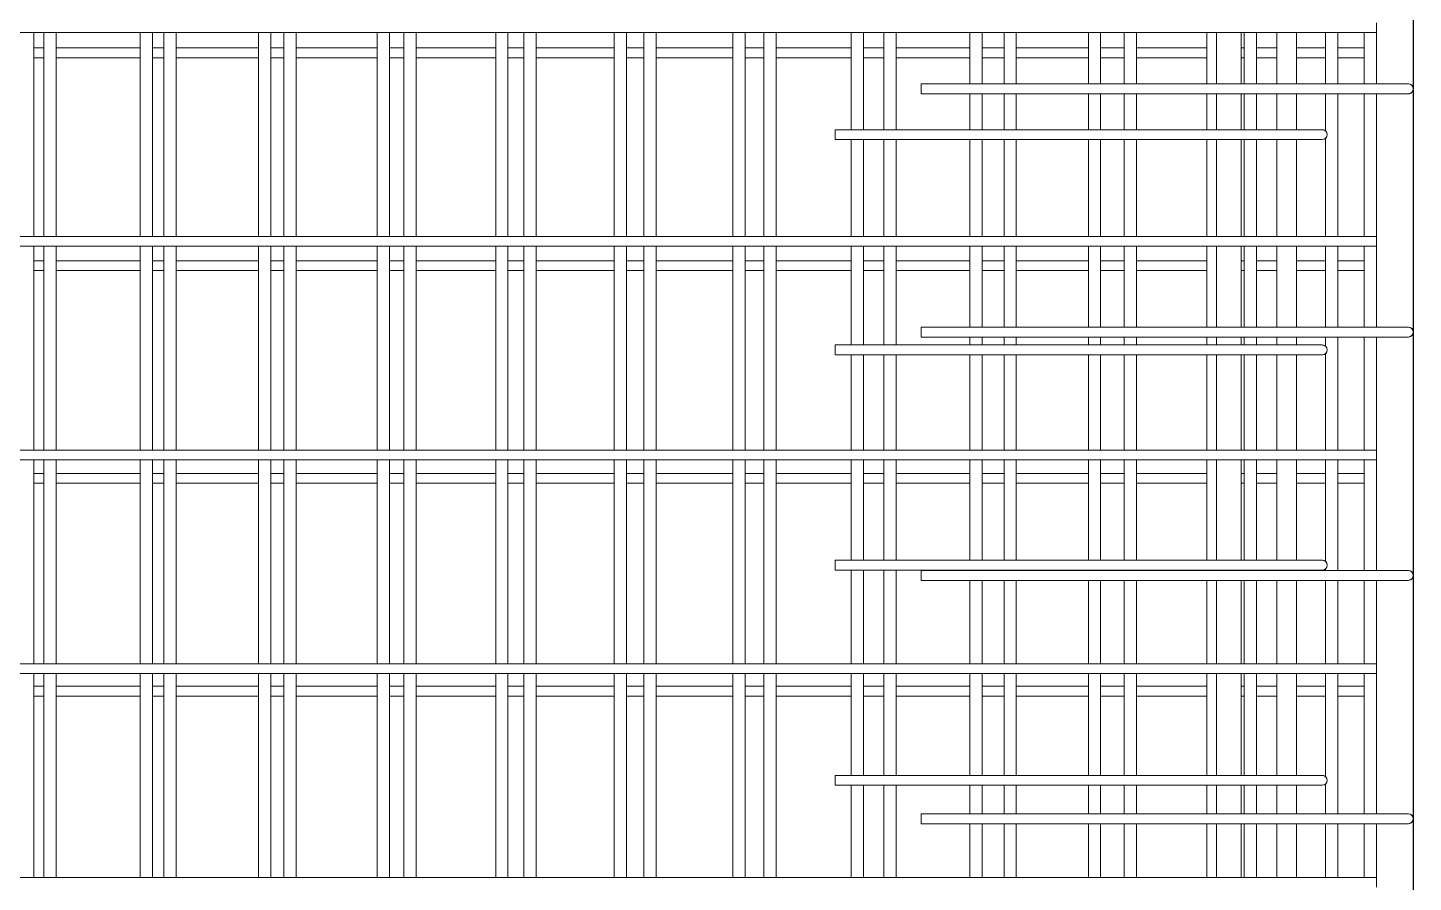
# Model space of a CAD drawing. Header units: millimetres. Extents: x 6744 to 22888, y -3063 to 10037.
# Drawn here: x 11192 to 12319, y 2804 to 3499 of the extents above; entities that cross this region are included whole.
import ezdxf

# ---------------------------------------------------------------- set-up
doc = ezdxf.new("R2010")
doc.units = ezdxf.units.MM
doc.layers.add('A-WALL', color=113, linetype='Continuous', lineweight=25)
doc.layers.add('S-RBAR', color=171, linetype='Continuous', lineweight=18)

msp = doc.modelspace()

# ---------------------------------------------------------------- linework, layer by layer
at = {"layer": 'A-WALL'}
msp.add_line((12318.56745, 4095), (12318.56745, 2210), dxfattribs=at)
at = {"layer": 'S-RBAR'}
for p, q in [((12288.56745, 3494.61911), (12288.56745, 3502.61911)), ((10132.56745, 3494.61911), (12288.56745, 3494.61911)), ((11197.44562, 3329.06128), (11197.44562, 3494.61911)), ((11205.56745, 3329.06128), (11205.56745, 3494.61911)), ((11215.56745, 3329.06128), (11215.56745, 3494.61911)), ((11283.78178, 3329.06128), (11283.78178, 3494.61911)), ((11293.78178, 3329.06128), (11293.78178, 3494.61911)), ((11303.11291, 3329.06128), (11303.11291, 3494.61911)), ((11313.11291, 3329.06128), (11313.11291, 3494.61911)), ((11380.11794, 3329.06128), (11380.11794, 3494.61911)), ((11390.11794, 3329.06128), (11390.11794, 3494.61911)), ((11400.65836, 3329.06128), (11400.65836, 3494.61911)), ((11410.65836, 3329.06128), (11410.65836, 3494.61911)), ((11476.4541, 3329.06128), (11476.4541, 3494.61911)), ((11486.4541, 3329.06128), (11486.4541, 3494.61911)), ((11498.20382, 3329.06128), (11498.20382, 3494.61911)), ((11508.20382, 3329.06128), (11508.20382, 3494.61911)), ((11572.79026, 3329.06128), (11572.79026, 3494.61911)), ((11582.79026, 3329.06128), (11582.79026, 3494.61911)), ((11595.74927, 3329.06128), (11595.74927, 3494.61911)), ((11605.74927, 3329.06128), (11605.74927, 3494.61911)), ((11669.12642, 3329.06128), (11669.12642, 3494.61911)), ((11679.12642, 3329.06128), (11679.12642, 3494.61911)), ((11693.29473, 3329.06128), (11693.29473, 3494.61911)), ((11703.29473, 3329.06128), (11703.29473, 3494.61911)), ((11765.46258, 3329.06128), (11765.46258, 3494.61911)), ((11775.46258, 3329.06128), (11775.46258, 3494.61911)), ((11790.84018, 3329.06128), (11790.84018, 3494.61911)), ((11800.84018, 3329.06128), (11800.84018, 3494.61911)), ((11861.79874, 3415.77092), (11861.79874, 3494.61911)), ((11871.79874, 3415.77092), (11871.79874, 3494.61911)), ((11888.38564, 3415.77092), (11888.38564, 3494.61911)), ((11898.38564, 3415.77092), (11898.38564, 3494.61911)), ((11958.1349, 3453), (11958.1349, 3494.61911)), ((11968.1349, 3453), (11968.1349, 3494.61911)), ((11985.93109, 3453), (11985.93109, 3494.61911)), ((11995.93109, 3453), (11995.93109, 3494.61911)), ((12054.47106, 3453), (12054.47106, 3494.61911)), ((12064.47106, 3453), (12064.47106, 3494.61911)), ((12083.47655, 3453), (12083.47655, 3494.61911)), ((12093.47655, 3453), (12093.47655, 3494.61911)), ((12150.80722, 3453), (12150.80722, 3494.61911)), ((12158.56541, 3453), (12158.56541, 3494.61911)), ((12178.56541, 3453), (12178.56541, 3494.61911)), ((12181.022, 3453), (12181.022, 3494.61911)), ((12191.022, 3453), (12191.022, 3494.61911)), ((12207.56745, 3453), (12207.56745, 3494.61911)), ((12223.56745, 3453), (12223.56745, 3494.61911)), ((12247.14338, 3453), (12247.14338, 3494.61911)), ((12257.14338, 3453), (12257.14338, 3494.61911)), ((12278.56745, 3453), (12278.56745, 3494.61911)), ((12288.56745, 3453), (12288.56745, 3494.61911)), ((11197.44562, 3482.15385), (11205.56745, 3482.15385)), ((11215.56745, 3482.15385), (11283.78178, 3482.15385)), ((11293.78178, 3482.15385), (11303.11291, 3482.15385)), ((11313.11291, 3482.15385), (11380.11794, 3482.15385)), ((11390.11794, 3482.15385), (11400.65836, 3482.15385)), ((11410.65836, 3482.15385), (11476.4541, 3482.15385)), ((11486.4541, 3482.15385), (11498.20382, 3482.15385)), ((11508.20382, 3482.15385), (11572.79026, 3482.15385)), ((11582.79026, 3482.15385), (11595.74927, 3482.15385)), ((11605.74927, 3482.15385), (11669.12642, 3482.15385)), ((11679.12642, 3482.15385), (11693.29473, 3482.15385)), ((11703.29473, 3482.15385), (11765.46258, 3482.15385)), ((11775.46258, 3482.15385), (11790.84018, 3482.15385)), ((11800.84018, 3482.15385), (11861.79874, 3482.15385)), ((11871.79874, 3482.15385), (11888.38564, 3482.15385)), ((11898.38564, 3482.15385), (11958.1349, 3482.15385)), ((11968.1349, 3482.15385), (11985.93109, 3482.15385)), ((11995.93109, 3482.15385), (12054.47106, 3482.15385)), ((12064.47106, 3482.15385), (12083.47655, 3482.15385)), ((12093.47655, 3482.15385), (12150.80722, 3482.15385)), ((12178.56541, 3482.15385), (12181.022, 3482.15385)), ((12191.022, 3482.15385), (12207.56745, 3482.15385)), ((12223.56745, 3482.15385), (12247.14338, 3482.15385)), ((12257.14338, 3482.15385), (12278.56745, 3482.15385)), ((11197.44562, 3474.15385), (11205.56745, 3474.15385)), ((11215.56745, 3474.15385), (11283.78178, 3474.15385)), ((11293.78178, 3474.15385), (11303.11291, 3474.15385)), ((11313.11291, 3474.15385), (11380.11794, 3474.15385)), ((11390.11794, 3474.15385), (11400.65836, 3474.15385)), ((11410.65836, 3474.15385), (11476.4541, 3474.15385)), ((11486.4541, 3474.15385), (11498.20382, 3474.15385)), ((11508.20382, 3474.15385), (11572.79026, 3474.15385)), ((11582.79026, 3474.15385), (11595.74927, 3474.15385)), ((11605.74927, 3474.15385), (11669.12642, 3474.15385)), ((11679.12642, 3474.15385), (11693.29473, 3474.15385)), ((11703.29473, 3474.15385), (11765.46258, 3474.15385)), ((11775.46258, 3474.15385), (11790.84018, 3474.15385)), ((11800.84018, 3474.15385), (11861.79874, 3474.15385)), ((11871.79874, 3474.15385), (11888.38564, 3474.15385)), ((11898.38564, 3474.15385), (11958.1349, 3474.15385)), ((11968.1349, 3474.15385), (11985.93109, 3474.15385)), ((11995.93109, 3474.15385), (12054.47106, 3474.15385)), ((12064.47106, 3474.15385), (12083.47655, 3474.15385)), ((12093.47655, 3474.15385), (12150.80722, 3474.15385)), ((12178.56541, 3474.15385), (12181.022, 3474.15385)), ((12191.022, 3474.15385), (12207.56745, 3474.15385)), ((12223.56745, 3474.15385), (12247.14338, 3474.15385)), ((12257.14338, 3474.15385), (12278.56745, 3474.15385)), ((11918.56745, 3453), (12294.56745, 3453)), ((11918.56745, 3445), (11918.56745, 3453)), ((12314.56745, 3453), (12294.56745, 3453)), ((11918.56745, 3445), (12294.56745, 3445)), ((11958.1349, 3415.77092), (11958.1349, 3445)), ((11968.1349, 3415.77092), (11968.1349, 3445)), ((11985.93109, 3415.77092), (11985.93109, 3445)), ((11995.93109, 3415.77092), (11995.93109, 3445)), ((12054.47106, 3415.77092), (12054.47106, 3445)), ((12064.47106, 3415.77092), (12064.47106, 3445)), ((12083.47655, 3415.77092), (12083.47655, 3445)), ((12093.47655, 3415.77092), (12093.47655, 3445)), ((12150.80722, 3415.77092), (12150.80722, 3445)), ((12158.56541, 3415.77092), (12158.56541, 3445)), ((12178.56541, 3415.77092), (12178.56541, 3445)), ((12181.022, 3415.77092), (12181.022, 3445)), ((12191.022, 3415.77092), (12191.022, 3445)), ((12207.56745, 3415.77092), (12207.56745, 3445)), ((12223.56745, 3415.77092), (12223.56745, 3445)), ((12247.14338, 3414.48445), (12247.14338, 3445)), ((12257.14338, 3329.06128), (12257.14338, 3445)), ((12278.56745, 3329.06128), (12278.56745, 3445)), ((12288.56745, 3329.06128), (12288.56745, 3445)), ((12314.56745, 3445), (12294.56745, 3445)), ((12208.56745, 3415.77092), (11848.56745, 3415.77092)), ((11848.56745, 3415.77092), (11848.56745, 3407.77092)), ((12208.56745, 3415.77092), (12244.56745, 3415.77092)), ((12208.56745, 3407.77092), (11848.56745, 3407.77092)), ((11861.79874, 3329.06128), (11861.79874, 3407.77092)), ((11871.79874, 3329.06128), (11871.79874, 3407.77092)), ((11888.38564, 3329.06128), (11888.38564, 3407.77092)), ((11898.38564, 3329.06128), (11898.38564, 3407.77092)), ((11958.1349, 3329.06128), (11958.1349, 3407.77092)), ((11968.1349, 3329.06128), (11968.1349, 3407.77092)), ((11985.93109, 3329.06128), (11985.93109, 3407.77092)), ((11995.93109, 3329.06128), (11995.93109, 3407.77092)), ((12054.47106, 3329.06128), (12054.47106, 3407.77092)), ((12064.47106, 3329.06128), (12064.47106, 3407.77092)), ((12083.47655, 3329.06128), (12083.47655, 3407.77092)), ((12093.47655, 3329.06128), (12093.47655, 3407.77092)), ((12150.80722, 3329.06128), (12150.80722, 3407.77092)), ((12158.56541, 3329.06128), (12158.56541, 3407.77092)), ((12178.56541, 3329.06128), (12178.56541, 3407.77092)), ((12181.022, 3329.06128), (12181.022, 3407.77092)), ((12191.022, 3329.06128), (12191.022, 3407.77092)), ((12207.56745, 3329.06128), (12207.56745, 3407.77092)), ((12208.56745, 3407.77092), (12244.56745, 3407.77092)), ((12223.56745, 3329.06128), (12223.56745, 3407.77092)), ((12247.14338, 3329.06128), (12247.14338, 3409.05738)), ((10132.56745, 3329.06128), (12288.56745, 3329.06128)), ((12288.56745, 3321.06128), (12288.56745, 3329.06128)), ((10132.56745, 3321.06128), (12288.56745, 3321.06128)), ((11197.44562, 3155.50346), (11197.44562, 3321.06128)), ((11205.56745, 3155.50346), (11205.56745, 3321.06128)), ((11215.56745, 3155.50346), (11215.56745, 3321.06128)), ((11283.78178, 3155.50346), (11283.78178, 3321.06128)), ((11293.78178, 3155.50346), (11293.78178, 3321.06128)), ((11303.11291, 3155.50346), (11303.11291, 3321.06128)), ((11313.11291, 3155.50346), (11313.11291, 3321.06128)), ((11380.11794, 3155.50346), (11380.11794, 3321.06128)), ((11390.11794, 3155.50346), (11390.11794, 3321.06128)), ((11400.65836, 3155.50346), (11400.65836, 3321.06128)), ((11410.65836, 3155.50346), (11410.65836, 3321.06128)), ((11476.4541, 3155.50346), (11476.4541, 3321.06128)), ((11486.4541, 3155.50346), (11486.4541, 3321.06128)), ((11498.20382, 3155.50346), (11498.20382, 3321.06128)), ((11508.20382, 3155.50346), (11508.20382, 3321.06128)), ((11572.79026, 3155.50346), (11572.79026, 3321.06128)), ((11582.79026, 3155.50346), (11582.79026, 3321.06128)), ((11595.74927, 3155.50346), (11595.74927, 3321.06128)), ((11605.74927, 3155.50346), (11605.74927, 3321.06128)), ((11669.12642, 3155.50346), (11669.12642, 3321.06128)), ((11679.12642, 3155.50346), (11679.12642, 3321.06128)), ((11693.29473, 3155.50346), (11693.29473, 3321.06128)), ((11703.29473, 3155.50346), (11703.29473, 3321.06128)), ((11765.46258, 3155.50346), (11765.46258, 3321.06128)), ((11775.46258, 3155.50346), (11775.46258, 3321.06128)), ((11790.84018, 3155.50346), (11790.84018, 3321.06128)), ((11800.84018, 3155.50346), (11800.84018, 3321.06128)), ((11861.79874, 3240.899), (11861.79874, 3321.06128)), ((11871.79874, 3240.899), (11871.79874, 3321.06128)), ((11888.38564, 3240.899), (11888.38564, 3321.06128)), ((11898.38564, 3240.899), (11898.38564, 3321.06128)), ((11958.1349, 3255.33333), (11958.1349, 3321.06128)), ((11968.1349, 3255.33333), (11968.1349, 3321.06128)), ((11985.93109, 3255.33333), (11985.93109, 3321.06128)), ((11995.93109, 3255.33333), (11995.93109, 3321.06128)), ((12054.47106, 3255.33333), (12054.47106, 3321.06128)), ((12064.47106, 3255.33333), (12064.47106, 3321.06128)), ((12083.47655, 3255.33333), (12083.47655, 3321.06128)), ((12093.47655, 3255.33333), (12093.47655, 3321.06128)), ((12150.80722, 3255.33333), (12150.80722, 3321.06128)), ((12158.56541, 3255.33333), (12158.56541, 3321.06128)), ((12178.56541, 3255.33333), (12178.56541, 3321.06128)), ((12181.022, 3255.33333), (12181.022, 3321.06128)), ((12191.022, 3255.33333), (12191.022, 3321.06128)), ((12207.56745, 3255.33333), (12207.56745, 3321.06128)), ((12223.56745, 3255.33333), (12223.56745, 3321.06128)), ((12247.14338, 3255.33333), (12247.14338, 3321.06128)), ((12257.14338, 3255.33333), (12257.14338, 3321.06128)), ((12278.56745, 3255.33333), (12278.56745, 3321.06128)), ((12288.56745, 3255.33333), (12288.56745, 3321.06128)), ((11197.44562, 3309.32692), (11205.56745, 3309.32692)), ((11197.44562, 3301.32692), (11205.56745, 3301.32692)), ((11215.56745, 3309.32692), (11283.78178, 3309.32692)), ((11215.56745, 3301.32692), (11283.78178, 3301.32692)), ((11293.78178, 3309.32692), (11303.11291, 3309.32692)), ((11293.78178, 3301.32692), (11303.11291, 3301.32692)), ((11313.11291, 3309.32692), (11380.11794, 3309.32692)), ((11313.11291, 3301.32692), (11380.11794, 3301.32692)), ((11390.11794, 3309.32692), (11400.65836, 3309.32692)), ((11390.11794, 3301.32692), (11400.65836, 3301.32692)), ((11410.65836, 3309.32692), (11476.4541, 3309.32692)), ((11410.65836, 3301.32692), (11476.4541, 3301.32692)), ((11486.4541, 3309.32692), (11498.20382, 3309.32692)), ((11486.4541, 3301.32692), (11498.20382, 3301.32692)), ((11508.20382, 3309.32692), (11572.79026, 3309.32692)), ((11508.20382, 3301.32692), (11572.79026, 3301.32692)), ((11582.79026, 3309.32692), (11595.74927, 3309.32692)), ((11582.79026, 3301.32692), (11595.74927, 3301.32692)), ((11605.74927, 3309.32692), (11669.12642, 3309.32692)), ((11605.74927, 3301.32692), (11669.12642, 3301.32692)), ((11679.12642, 3309.32692), (11693.29473, 3309.32692)), ((11679.12642, 3301.32692), (11693.29473, 3301.32692)), ((11703.29473, 3309.32692), (11765.46258, 3309.32692)), ((11703.29473, 3301.32692), (11765.46258, 3301.32692)), ((11775.46258, 3309.32692), (11790.84018, 3309.32692)), ((11775.46258, 3301.32692), (11790.84018, 3301.32692)), ((11800.84018, 3309.32692), (11861.79874, 3309.32692)), ((11800.84018, 3301.32692), (11861.79874, 3301.32692)), ((11871.79874, 3309.32692), (11888.38564, 3309.32692)), ((11871.79874, 3301.32692), (11888.38564, 3301.32692)), ((11898.38564, 3309.32692), (11958.1349, 3309.32692)), ((11898.38564, 3301.32692), (11958.1349, 3301.32692)), ((11968.1349, 3309.32692), (11985.93109, 3309.32692)), ((11968.1349, 3301.32692), (11985.93109, 3301.32692)), ((11995.93109, 3309.32692), (12054.47106, 3309.32692)), ((11995.93109, 3301.32692), (12054.47106, 3301.32692)), ((12064.47106, 3309.32692), (12083.47655, 3309.32692)), ((12064.47106, 3301.32692), (12083.47655, 3301.32692)), ((12093.47655, 3309.32692), (12150.80722, 3309.32692)), ((12093.47655, 3301.32692), (12150.80722, 3301.32692)), ((12178.56541, 3309.32692), (12181.022, 3309.32692)), ((12178.56541, 3301.32692), (12181.022, 3301.32692)), ((12191.022, 3309.32692), (12207.56745, 3309.32692)), ((12191.022, 3301.32692), (12207.56745, 3301.32692)), ((12223.56745, 3309.32692), (12247.14338, 3309.32692)), ((12223.56745, 3301.32692), (12247.14338, 3301.32692)), ((12257.14338, 3309.32692), (12278.56745, 3309.32692)), ((12257.14338, 3301.32692), (12278.56745, 3301.32692)), ((11918.56745, 3255.33333), (12294.56745, 3255.33333)), ((11918.56745, 3247.33333), (11918.56745, 3255.33333)), ((12314.56745, 3255.33333), (12294.56745, 3255.33333)), ((11918.56745, 3247.33333), (12294.56745, 3247.33333)), ((11958.1349, 3240.899), (11958.1349, 3247.33333)), ((11968.1349, 3240.899), (11968.1349, 3247.33333)), ((11985.93109, 3240.899), (11985.93109, 3247.33333)), ((11995.93109, 3240.899), (11995.93109, 3247.33333)), ((12054.47106, 3240.899), (12054.47106, 3247.33333)), ((12064.47106, 3240.899), (12064.47106, 3247.33333)), ((12083.47655, 3240.899), (12083.47655, 3247.33333)), ((12093.47655, 3240.899), (12093.47655, 3247.33333)), ((12150.80722, 3240.899), (12150.80722, 3247.33333)), ((12158.56541, 3240.899), (12158.56541, 3247.33333)), ((12178.56541, 3240.899), (12178.56541, 3247.33333)), ((12181.022, 3240.899), (12181.022, 3247.33333)), ((12191.022, 3240.899), (12191.022, 3247.33333)), ((12207.56745, 3240.899), (12207.56745, 3247.33333)), ((12223.56745, 3240.899), (12223.56745, 3247.33333)), ((12247.14338, 3239.61254), (12247.14338, 3247.33333)), ((12257.14338, 3155.50346), (12257.14338, 3247.33333)), ((12278.56745, 3155.50346), (12278.56745, 3247.33333)), ((12288.56745, 3155.50346), (12288.56745, 3247.33333)), ((12314.56745, 3247.33333), (12294.56745, 3247.33333)), ((12208.56745, 3240.899), (11848.56745, 3240.899)), ((11848.56745, 3240.899), (11848.56745, 3232.899)), ((12208.56745, 3232.899), (11848.56745, 3232.899)), ((11861.79874, 3155.50346), (11861.79874, 3232.899)), ((11871.79874, 3155.50346), (11871.79874, 3232.899)), ((11888.38564, 3155.50346), (11888.38564, 3232.899)), ((11898.38564, 3155.50346), (11898.38564, 3232.899)), ((11958.1349, 3155.50346), (11958.1349, 3232.899)), ((11968.1349, 3155.50346), (11968.1349, 3232.899)), ((11985.93109, 3155.50346), (11985.93109, 3232.899)), ((11995.93109, 3155.50346), (11995.93109, 3232.899)), ((12054.47106, 3155.50346), (12054.47106, 3232.899)), ((12064.47106, 3155.50346), (12064.47106, 3232.899)), ((12083.47655, 3155.50346), (12083.47655, 3232.899)), ((12093.47655, 3155.50346), (12093.47655, 3232.899)), ((12150.80722, 3155.50346), (12150.80722, 3232.899)), ((12158.56541, 3155.50346), (12158.56541, 3232.899)), ((12178.56541, 3155.50346), (12178.56541, 3232.899)), ((12181.022, 3155.50346), (12181.022, 3232.899)), ((12191.022, 3155.50346), (12191.022, 3232.899)), ((12207.56745, 3155.50346), (12207.56745, 3232.899)), ((12208.56745, 3240.899), (12244.56745, 3240.899)), ((12208.56745, 3232.899), (12244.56745, 3232.899)), ((12223.56745, 3155.50346), (12223.56745, 3232.899)), ((12247.14338, 3155.50346), (12247.14338, 3234.18547)), ((10132.56745, 3155.50346), (12288.56745, 3155.50346)), ((12288.56745, 3147.50346), (12288.56745, 3155.50346)), ((10132.56745, 3147.50346), (12288.56745, 3147.50346)), ((11197.44562, 2981.94563), (11197.44562, 3147.50346)), ((11205.56745, 2981.94563), (11205.56745, 3147.50346)), ((11215.56745, 2981.94563), (11215.56745, 3147.50346)), ((11283.78178, 2981.94563), (11283.78178, 3147.50346)), ((11293.78178, 2981.94563), (11293.78178, 3147.50346)), ((11303.11291, 2981.94563), (11303.11291, 3147.50346)), ((11313.11291, 2981.94563), (11313.11291, 3147.50346)), ((11380.11794, 2981.94563), (11380.11794, 3147.50346)), ((11390.11794, 2981.94563), (11390.11794, 3147.50346)), ((11400.65836, 2981.94563), (11400.65836, 3147.50346)), ((11410.65836, 2981.94563), (11410.65836, 3147.50346)), ((11476.4541, 2981.94563), (11476.4541, 3147.50346)), ((11486.4541, 2981.94563), (11486.4541, 3147.50346)), ((11498.20382, 2981.94563), (11498.20382, 3147.50346)), ((11508.20382, 2981.94563), (11508.20382, 3147.50346)), ((11572.79026, 2981.94563), (11572.79026, 3147.50346)), ((11582.79026, 2981.94563), (11582.79026, 3147.50346)), ((11595.74927, 2981.94563), (11595.74927, 3147.50346)), ((11605.74927, 2981.94563), (11605.74927, 3147.50346)), ((11669.12642, 2981.94563), (11669.12642, 3147.50346)), ((11679.12642, 2981.94563), (11679.12642, 3147.50346)), ((11693.29473, 2981.94563), (11693.29473, 3147.50346)), ((11703.29473, 2981.94563), (11703.29473, 3147.50346)), ((11765.46258, 2981.94563), (11765.46258, 3147.50346)), ((11775.46258, 2981.94563), (11775.46258, 3147.50346)), ((11790.84018, 2981.94563), (11790.84018, 3147.50346)), ((11800.84018, 2981.94563), (11800.84018, 3147.50346)), ((11861.79874, 3066.02709), (11861.79874, 3147.50346)), ((11871.79874, 3066.02709), (11871.79874, 3147.50346)), ((11888.38564, 3066.02709), (11888.38564, 3147.50346)), ((11898.38564, 3066.02709), (11898.38564, 3147.50346)), ((11958.1349, 3066.02709), (11958.1349, 3147.50346)), ((11968.1349, 3066.02709), (11968.1349, 3147.50346)), ((11985.93109, 3066.02709), (11985.93109, 3147.50346)), ((11995.93109, 3066.02709), (11995.93109, 3147.50346)), ((12054.47106, 3066.02709), (12054.47106, 3147.50346)), ((12064.47106, 3066.02709), (12064.47106, 3147.50346)), ((12083.47655, 3066.02709), (12083.47655, 3147.50346)), ((12093.47655, 3066.02709), (12093.47655, 3147.50346)), ((12150.80722, 3066.02709), (12150.80722, 3147.50346)), ((12158.56541, 3066.02709), (12158.56541, 3147.50346)), ((12178.56541, 3066.02709), (12178.56541, 3147.50346)), ((12181.022, 3066.02709), (12181.022, 3147.50346)), ((12191.022, 3066.02709), (12191.022, 3147.50346)), ((12207.56745, 3066.02709), (12207.56745, 3147.50346)), ((12223.56745, 3066.02709), (12223.56745, 3147.50346)), ((12247.14338, 3064.74063), (12247.14338, 3147.50346)), ((12257.14338, 3057.66667), (12257.14338, 3147.50346)), ((12278.56745, 3057.66667), (12278.56745, 3147.50346)), ((12288.56745, 3057.66667), (12288.56745, 3147.50346)), ((11197.44562, 3136.5), (11205.56745, 3136.5)), ((11215.56745, 3136.5), (11283.78178, 3136.5)), ((11293.78178, 3136.5), (11303.11291, 3136.5)), ((11313.11291, 3136.5), (11380.11794, 3136.5)), ((11390.11794, 3136.5), (11400.65836, 3136.5)), ((11410.65836, 3136.5), (11476.4541, 3136.5)), ((11486.4541, 3136.5), (11498.20382, 3136.5)), ((11508.20382, 3136.5), (11572.79026, 3136.5)), ((11582.79026, 3136.5), (11595.74927, 3136.5)), ((11605.74927, 3136.5), (11669.12642, 3136.5)), ((11679.12642, 3136.5), (11693.29473, 3136.5)), ((11703.29473, 3136.5), (11765.46258, 3136.5)), ((11775.46258, 3136.5), (11790.84018, 3136.5)), ((11800.84018, 3136.5), (11861.79874, 3136.5)), ((11871.79874, 3136.5), (11888.38564, 3136.5)), ((11898.38564, 3136.5), (11958.1349, 3136.5)), ((11968.1349, 3136.5), (11985.93109, 3136.5)), ((11995.93109, 3136.5), (12054.47106, 3136.5)), ((12064.47106, 3136.5), (12083.47655, 3136.5)), ((12093.47655, 3136.5), (12150.80722, 3136.5)), ((12178.56541, 3136.5), (12181.022, 3136.5)), ((12191.022, 3136.5), (12207.56745, 3136.5)), ((12223.56745, 3136.5), (12247.14338, 3136.5)), ((12257.14338, 3136.5), (12278.56745, 3136.5)), ((11197.44562, 3128.5), (11205.56745, 3128.5)), ((11215.56745, 3128.5), (11283.78178, 3128.5)), ((11293.78178, 3128.5), (11303.11291, 3128.5)), ((11313.11291, 3128.5), (11380.11794, 3128.5)), ((11390.11794, 3128.5), (11400.65836, 3128.5)), ((11410.65836, 3128.5), (11476.4541, 3128.5)), ((11486.4541, 3128.5), (11498.20382, 3128.5)), ((11508.20382, 3128.5), (11572.79026, 3128.5)), ((11582.79026, 3128.5), (11595.74927, 3128.5)), ((11605.74927, 3128.5), (11669.12642, 3128.5)), ((11679.12642, 3128.5), (11693.29473, 3128.5)), ((11703.29473, 3128.5), (11765.46258, 3128.5)), ((11775.46258, 3128.5), (11790.84018, 3128.5)), ((11800.84018, 3128.5), (11861.79874, 3128.5)), ((11871.79874, 3128.5), (11888.38564, 3128.5)), ((11898.38564, 3128.5), (11958.1349, 3128.5)), ((11968.1349, 3128.5), (11985.93109, 3128.5)), ((11995.93109, 3128.5), (12054.47106, 3128.5)), ((12064.47106, 3128.5), (12083.47655, 3128.5)), ((12093.47655, 3128.5), (12150.80722, 3128.5)), ((12178.56541, 3128.5), (12181.022, 3128.5)), ((12191.022, 3128.5), (12207.56745, 3128.5)), ((12223.56745, 3128.5), (12247.14338, 3128.5)), ((12257.14338, 3128.5), (12278.56745, 3128.5)), ((12208.56745, 3066.02709), (11848.56745, 3066.02709)), ((11848.56745, 3066.02709), (11848.56745, 3058.02709)), ((12208.56745, 3066.02709), (12244.56745, 3066.02709)), ((12208.56745, 3058.02709), (11848.56745, 3058.02709)), ((11861.79874, 2981.94563), (11861.79874, 3058.02709)), ((11871.79874, 2981.94563), (11871.79874, 3058.02709)), ((11888.38564, 2981.94563), (11888.38564, 3058.02709)), ((11898.38564, 2981.94563), (11898.38564, 3058.02709)), ((11918.56745, 3057.66667), (12294.56745, 3057.66667)), ((11918.56745, 3049.66667), (11918.56745, 3057.66667)), ((12208.56745, 3058.02709), (12244.56745, 3058.02709)), ((12247.14338, 3057.66667), (12247.14338, 3059.31355)), ((12314.56745, 3057.66667), (12294.56745, 3057.66667)), ((11918.56745, 3049.66667), (12294.56745, 3049.66667)), ((11958.1349, 2981.94563), (11958.1349, 3049.66667)), ((11968.1349, 2981.94563), (11968.1349, 3049.66667)), ((11985.93109, 2981.94563), (11985.93109, 3049.66667)), ((11995.93109, 2981.94563), (11995.93109, 3049.66667)), ((12054.47106, 2981.94563), (12054.47106, 3049.66667)), ((12064.47106, 2981.94563), (12064.47106, 3049.66667)), ((12083.47655, 2981.94563), (12083.47655, 3049.66667)), ((12093.47655, 2981.94563), (12093.47655, 3049.66667)), ((12150.80722, 2981.94563), (12150.80722, 3049.66667)), ((12158.56541, 2981.94563), (12158.56541, 3049.66667)), ((12178.56541, 2981.94563), (12178.56541, 3049.66667)), ((12181.022, 2981.94563), (12181.022, 3049.66667)), ((12191.022, 2981.94563), (12191.022, 3049.66667)), ((12207.56745, 2981.94563), (12207.56745, 3049.66667)), ((12223.56745, 2981.94563), (12223.56745, 3049.66667)), ((12247.14338, 2981.94563), (12247.14338, 3049.66667)), ((12257.14338, 2981.94563), (12257.14338, 3049.66667)), ((12278.56745, 2981.94563), (12278.56745, 3049.66667)), ((12288.56745, 2981.94563), (12288.56745, 3049.66667)), ((12314.56745, 3049.66667), (12294.56745, 3049.66667)), ((10132.56745, 2981.94563), (12288.56745, 2981.94563)), ((10132.56745, 2973.94563), (12288.56745, 2973.94563)), ((11197.44562, 2808.38781), (11197.44562, 2973.94563)), ((11205.56745, 2808.38781), (11205.56745, 2973.94563)), ((11215.56745, 2808.38781), (11215.56745, 2973.94563)), ((11283.78178, 2808.38781), (11283.78178, 2973.94563)), ((11293.78178, 2808.38781), (11293.78178, 2973.94563)), ((11303.11291, 2808.38781), (11303.11291, 2973.94563)), ((11313.11291, 2808.38781), (11313.11291, 2973.94563)), ((11380.11794, 2808.38781), (11380.11794, 2973.94563)), ((11390.11794, 2808.38781), (11390.11794, 2973.94563)), ((11400.65836, 2808.38781), (11400.65836, 2973.94563)), ((11410.65836, 2808.38781), (11410.65836, 2973.94563)), ((11476.4541, 2808.38781), (11476.4541, 2973.94563)), ((11486.4541, 2808.38781), (11486.4541, 2973.94563)), ((11498.20382, 2808.38781), (11498.20382, 2973.94563)), ((11508.20382, 2808.38781), (11508.20382, 2973.94563)), ((11572.79026, 2808.38781), (11572.79026, 2973.94563)), ((11582.79026, 2808.38781), (11582.79026, 2973.94563)), ((11595.74927, 2808.38781), (11595.74927, 2973.94563)), ((11605.74927, 2808.38781), (11605.74927, 2973.94563)), ((11669.12642, 2808.38781), (11669.12642, 2973.94563)), ((11679.12642, 2808.38781), (11679.12642, 2973.94563)), ((11693.29473, 2808.38781), (11693.29473, 2973.94563)), ((11703.29473, 2808.38781), (11703.29473, 2973.94563)), ((11765.46258, 2808.38781), (11765.46258, 2973.94563)), ((11775.46258, 2808.38781), (11775.46258, 2973.94563)), ((11790.84018, 2808.38781), (11790.84018, 2973.94563)), ((11800.84018, 2808.38781), (11800.84018, 2973.94563)), ((11861.79874, 2891.15518), (11861.79874, 2973.94563)), ((11871.79874, 2891.15518), (11871.79874, 2973.94563)), ((11888.38564, 2891.15518), (11888.38564, 2973.94563)), ((11898.38564, 2891.15518), (11898.38564, 2973.94563)), ((11958.1349, 2891.15518), (11958.1349, 2973.94563)), ((11968.1349, 2891.15518), (11968.1349, 2973.94563)), ((11985.93109, 2891.15518), (11985.93109, 2973.94563)), ((11995.93109, 2891.15518), (11995.93109, 2973.94563)), ((12054.47106, 2891.15518), (12054.47106, 2973.94563)), ((12064.47106, 2891.15518), (12064.47106, 2973.94563)), ((12083.47655, 2891.15518), (12083.47655, 2973.94563)), ((12093.47655, 2891.15518), (12093.47655, 2973.94563)), ((12150.80722, 2891.15518), (12150.80722, 2973.94563)), ((12158.56541, 2891.15518), (12158.56541, 2973.94563)), ((12178.56541, 2891.15518), (12178.56541, 2973.94563)), ((12181.022, 2891.15518), (12181.022, 2973.94563)), ((12191.022, 2891.15518), (12191.022, 2973.94563)), ((12207.56745, 2891.15518), (12207.56745, 2973.94563)), ((12223.56745, 2891.15518), (12223.56745, 2973.94563)), ((12247.14338, 2889.86871), (12247.14338, 2973.94563)), ((12257.14338, 2860), (12257.14338, 2973.94563)), ((12278.56745, 2860), (12278.56745, 2973.94563)), ((12288.56745, 2973.94563), (12288.56745, 2981.94563)), ((12288.56745, 2860), (12288.56745, 2973.94563)), ((11197.44562, 2963.67308), (11205.56745, 2963.67308)), ((11215.56745, 2963.67308), (11283.78178, 2963.67308)), ((11293.78178, 2963.67308), (11303.11291, 2963.67308)), ((11313.11291, 2963.67308), (11380.11794, 2963.67308)), ((11390.11794, 2963.67308), (11400.65836, 2963.67308)), ((11410.65836, 2963.67308), (11476.4541, 2963.67308)), ((11486.4541, 2963.67308), (11498.20382, 2963.67308)), ((11508.20382, 2963.67308), (11572.79026, 2963.67308)), ((11582.79026, 2963.67308), (11595.74927, 2963.67308)), ((11605.74927, 2963.67308), (11669.12642, 2963.67308)), ((11679.12642, 2963.67308), (11693.29473, 2963.67308)), ((11703.29473, 2963.67308), (11765.46258, 2963.67308)), ((11775.46258, 2963.67308), (11790.84018, 2963.67308)), ((11800.84018, 2963.67308), (11861.79874, 2963.67308)), ((11871.79874, 2963.67308), (11888.38564, 2963.67308)), ((11898.38564, 2963.67308), (11958.1349, 2963.67308)), ((11968.1349, 2963.67308), (11985.93109, 2963.67308)), ((11995.93109, 2963.67308), (12054.47106, 2963.67308)), ((12064.47106, 2963.67308), (12083.47655, 2963.67308)), ((12093.47655, 2963.67308), (12150.80722, 2963.67308)), ((12178.56541, 2963.67308), (12181.022, 2963.67308)), ((12191.022, 2963.67308), (12207.56745, 2963.67308)), ((12223.56745, 2963.67308), (12247.14338, 2963.67308)), ((12257.14338, 2963.67308), (12278.56745, 2963.67308)), ((11197.44562, 2955.67308), (11205.56745, 2955.67308)), ((11215.56745, 2955.67308), (11283.78178, 2955.67308)), ((11293.78178, 2955.67308), (11303.11291, 2955.67308)), ((11313.11291, 2955.67308), (11380.11794, 2955.67308)), ((11390.11794, 2955.67308), (11400.65836, 2955.67308)), ((11410.65836, 2955.67308), (11476.4541, 2955.67308)), ((11486.4541, 2955.67308), (11498.20382, 2955.67308)), ((11508.20382, 2955.67308), (11572.79026, 2955.67308)), ((11582.79026, 2955.67308), (11595.74927, 2955.67308)), ((11605.74927, 2955.67308), (11669.12642, 2955.67308)), ((11679.12642, 2955.67308), (11693.29473, 2955.67308)), ((11703.29473, 2955.67308), (11765.46258, 2955.67308)), ((11775.46258, 2955.67308), (11790.84018, 2955.67308)), ((11800.84018, 2955.67308), (11861.79874, 2955.67308)), ((11871.79874, 2955.67308), (11888.38564, 2955.67308)), ((11898.38564, 2955.67308), (11958.1349, 2955.67308)), ((11968.1349, 2955.67308), (11985.93109, 2955.67308)), ((11995.93109, 2955.67308), (12054.47106, 2955.67308)), ((12064.47106, 2955.67308), (12083.47655, 2955.67308)), ((12093.47655, 2955.67308), (12150.80722, 2955.67308)), ((12178.56541, 2955.67308), (12181.022, 2955.67308)), ((12191.022, 2955.67308), (12207.56745, 2955.67308)), ((12223.56745, 2955.67308), (12247.14338, 2955.67308)), ((12257.14338, 2955.67308), (12278.56745, 2955.67308)), ((12208.56745, 2891.15518), (11848.56745, 2891.15518)), ((11848.56745, 2891.15518), (11848.56745, 2883.15518)), ((12208.56745, 2883.15518), (11848.56745, 2883.15518)), ((11861.79874, 2808.38781), (11861.79874, 2883.15518)), ((11871.79874, 2808.38781), (11871.79874, 2883.15518)), ((11888.38564, 2808.38781), (11888.38564, 2883.15518)), ((11898.38564, 2808.38781), (11898.38564, 2883.15518)), ((11958.1349, 2860), (11958.1349, 2883.15518)), ((11968.1349, 2860), (11968.1349, 2883.15518)), ((11985.93109, 2860), (11985.93109, 2883.15518)), ((11995.93109, 2860), (11995.93109, 2883.15518)), ((12054.47106, 2860), (12054.47106, 2883.15518)), ((12064.47106, 2860), (12064.47106, 2883.15518)), ((12083.47655, 2860), (12083.47655, 2883.15518)), ((12093.47655, 2860), (12093.47655, 2883.15518)), ((12150.80722, 2860), (12150.80722, 2883.15518)), ((12158.56541, 2860), (12158.56541, 2883.15518)), ((12178.56541, 2860), (12178.56541, 2883.15518)), ((12181.022, 2860), (12181.022, 2883.15518)), ((12191.022, 2860), (12191.022, 2883.15518)), ((12207.56745, 2860), (12207.56745, 2883.15518)), ((12208.56745, 2891.15518), (12244.56745, 2891.15518)), ((12208.56745, 2883.15518), (12244.56745, 2883.15518)), ((12223.56745, 2860), (12223.56745, 2883.15518)), ((12247.14338, 2860), (12247.14338, 2884.44164)), ((11918.56745, 2860), (12294.56745, 2860)), ((11918.56745, 2852), (11918.56745, 2860)), ((11918.56745, 2852), (12294.56745, 2852)), ((11958.1349, 2808.38781), (11958.1349, 2852)), ((11968.1349, 2808.38781), (11968.1349, 2852)), ((11985.93109, 2808.38781), (11985.93109, 2852)), ((11995.93109, 2808.38781), (11995.93109, 2852)), ((12054.47106, 2808.38781), (12054.47106, 2852)), ((12064.47106, 2808.38781), (12064.47106, 2852)), ((12083.47655, 2808.38781), (12083.47655, 2852)), ((12093.47655, 2808.38781), (12093.47655, 2852)), ((12150.80722, 2808.38781), (12150.80722, 2852)), ((12158.56541, 2808.38781), (12158.56541, 2852)), ((12178.56541, 2808.38781), (12178.56541, 2852)), ((12181.022, 2808.38781), (12181.022, 2852)), ((12191.022, 2808.38781), (12191.022, 2852)), ((12207.56745, 2808.38781), (12207.56745, 2852)), ((12223.56745, 2808.38781), (12223.56745, 2852)), ((12247.14338, 2808.38781), (12247.14338, 2852)), ((12257.14338, 2808.38781), (12257.14338, 2852)), ((12278.56745, 2808.38781), (12278.56745, 2852)), ((12288.56745, 2808.38781), (12288.56745, 2852)), ((12314.56745, 2860), (12294.56745, 2860)), ((12314.56745, 2852), (12294.56745, 2852)), ((10132.56745, 2808.38781), (12288.56745, 2808.38781)), ((12288.56745, 2800.38781), (12288.56745, 2808.38781))]:
    msp.add_line(p, q, dxfattribs=at)
for centre, start, end in [((12314.56745, 3449), 270, 90), ((12314.56745, 3449), 15, 60), ((12314.56745, 3449), 300, 345), ((12314.56745, 3449), 270, 285), ((12244.56745, 3411.77092), 75, 90), ((12244.56745, 3411.77092), 270, 90), ((12244.56745, 3411.77092), 15, 60), ((12244.56745, 3411.77092), 300, 345), ((12314.56745, 3251.33333), 270, 90), ((12314.56745, 3251.33333), 15, 60), ((12314.56745, 3251.33333), 270, 285), ((12314.56745, 3251.33333), 300, 345), ((12244.56745, 3236.899), 75, 90), ((12244.56745, 3236.899), 270, 90), ((12244.56745, 3236.899), 15, 60), ((12244.56745, 3236.899), 300, 345), ((12244.56745, 3062.02709), 75, 90), ((12244.56745, 3062.02709), 270, 90), ((12244.56745, 3062.02709), 15, 60), ((12244.56745, 3062.02709), 300, 345), ((12314.56745, 3053.66667), 270, 90), ((12314.56745, 3053.66667), 15, 60), ((12314.56745, 3053.66667), 300, 345), ((12314.56745, 3053.66667), 270, 285), ((12244.56745, 2887.15518), 75, 90), ((12244.56745, 2887.15518), 270, 90), ((12244.56745, 2887.15518), 15, 60), ((12244.56745, 2887.15518), 300, 345), ((12314.56745, 2856), 270, 90), ((12314.56745, 2856), 270, 285), ((12314.56745, 2856), 15, 60), ((12314.56745, 2856), 300, 345)]:
    msp.add_arc(centre, 4, start, end, dxfattribs=at)

doc.saveas('drawing.dxf')
